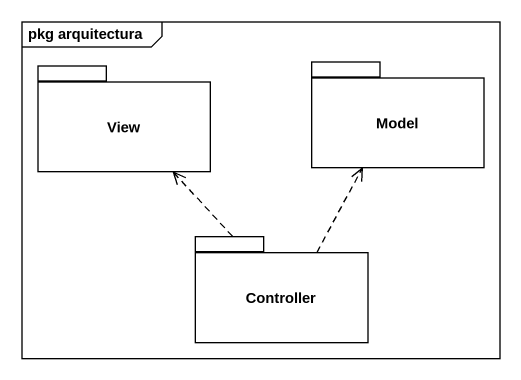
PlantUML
@startuml
mainframe pkg arquitectura
package View {
}
package Model {
}
package Controller {
}
Controller .up.> View
Controller .up.> Model
@enduml
